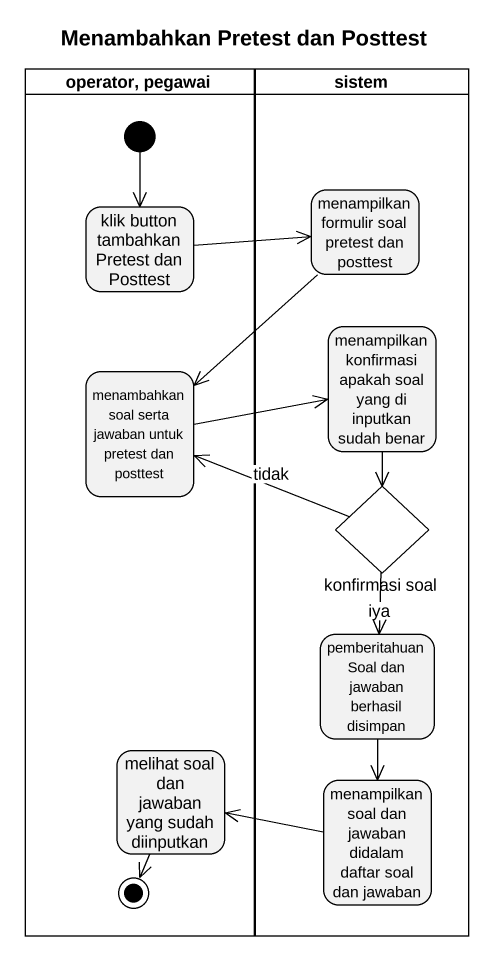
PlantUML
@startuml
title Menambahkan Pretest dan Posttest
hide empty description
state "operator, pegawai" as operator_pegawai <<partition>> {
  state "klik button tambahkan Pretest dan Posttest" as klik_button_tambahkan
  state "menambahkan soal serta jawaban untuk pretest dan posttest" as menambahkan_soal_serta
  state "melihat soal dan jawaban yang sudah diinputkan" as melihat_soal_dan_jawaban
  [*] --> klik_button_tambahkan
  melihat_soal_dan_jawaban --> [*]
}
state sistem <<partition>> {
  state "menampilkan formulir soal pretest dan posttest" as menampilkan_formulir_soal
  state "menampilkan konfirmasi apakah soal yang di inputkan sudah benar" as menampilkan_konfirmasi
  state "konfirmasi soal" as konfirmasi_soal <<choice>>
  state "pemberitahuan Soal dan jawaban berhasil disimpan" as pemberitahuan_Soal_dan
  state "menampilkan soal dan jawaban didalam daftar soal dan jawaban" as menampilkan_soal_dan
}
klik_button_tambahkan -right-> menampilkan_formulir_soal
menampilkan_formulir_soal --> menambahkan_soal_serta
menampilkan_konfirmasi --> konfirmasi_soal
menambahkan_soal_serta -right-> menampilkan_konfirmasi
konfirmasi_soal -left-> menambahkan_soal_serta : tidak
konfirmasi_soal --> pemberitahuan_Soal_dan : iya
pemberitahuan_Soal_dan --> menampilkan_soal_dan
menampilkan_soal_dan -left-> melihat_soal_dan_jawaban
@enduml
